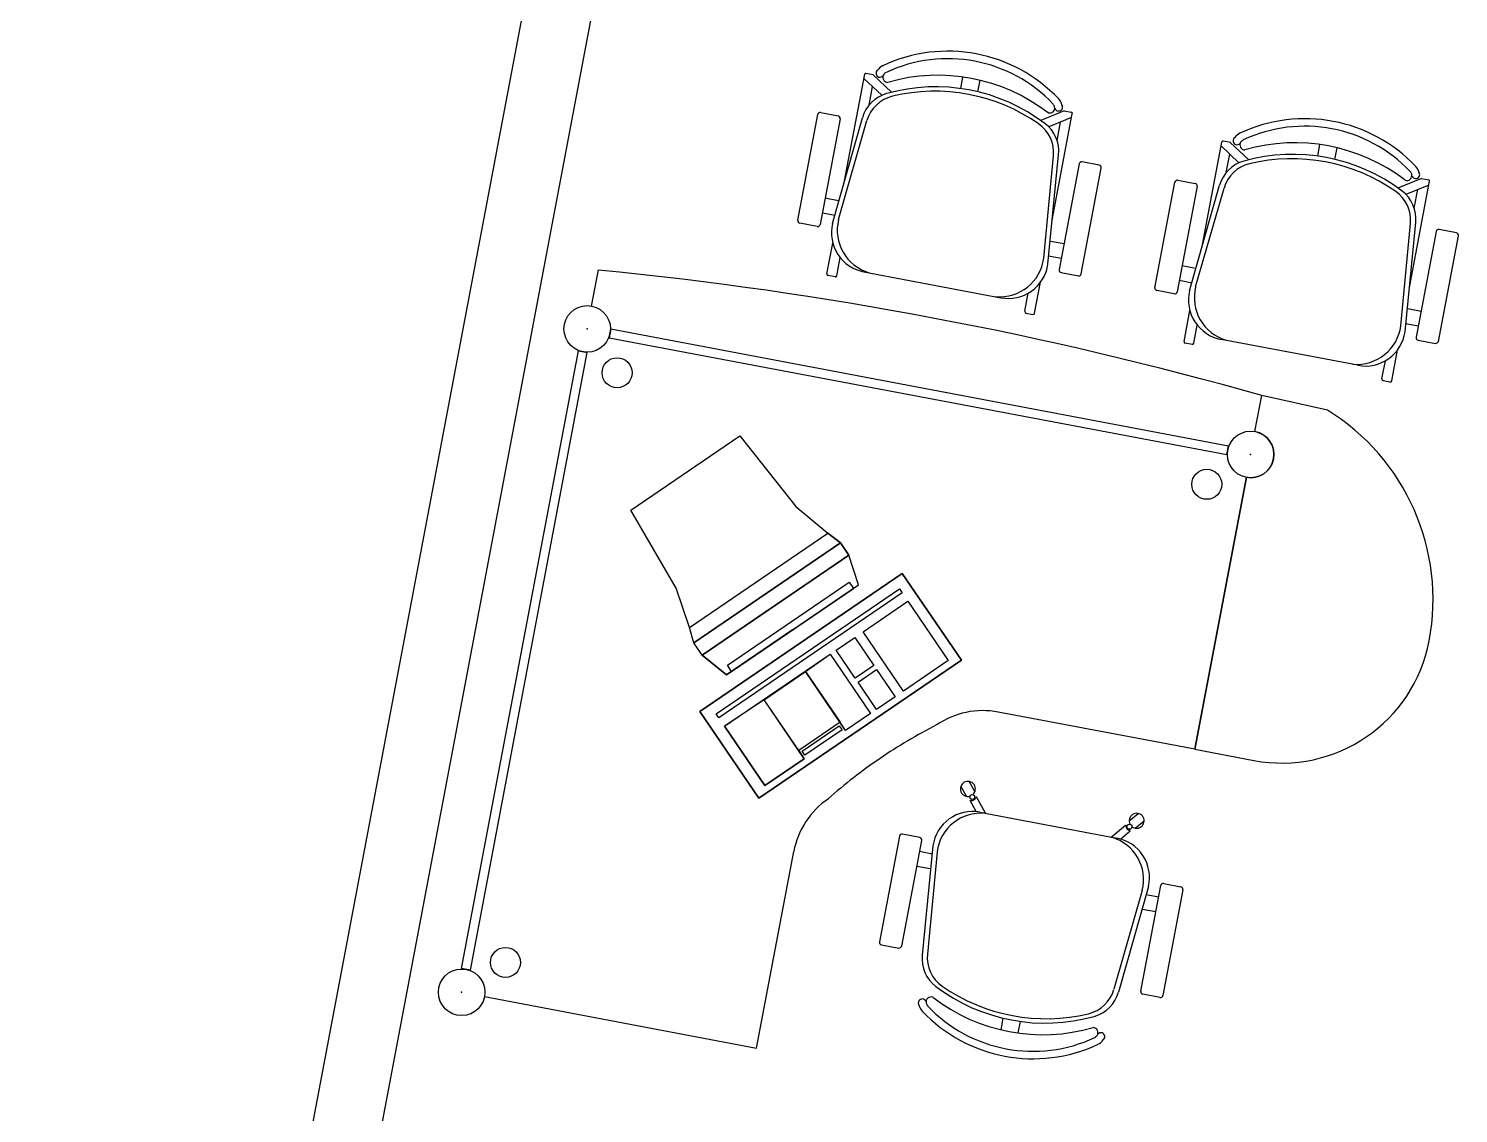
# Model space of a CAD drawing. Header units: inches. Extents: x -18604 to 2753, y -9056 to 3482.
# Drawn here: x 547.1 to 861.6, y -4729.1 to -4490.4 of the extents above; entities that cross this region are included whole.
import ezdxf

# ---------------------------------------------------------------- set-up
doc = ezdxf.new("R2010")
doc.units = ezdxf.units.IN
doc.layers.add('MOVEIS', color=2, linetype='Continuous')
doc.layers.add('Parede', color=6, linetype='Continuous')

msp = doc.modelspace()

# ---------------------------------------------------------------- linework, layer by layer
at = {"layer": 'MOVEIS'}
for p, q in [((726.6, -4523.89, -1817.95), (731.03, -4500.47, -1817.95)), ((730.86, -4501.38, -1817.95), (734.79, -4505.11, -1817.95)), ((732.91, -4500.61, -1817.95), (731.29, -4500.3, -1817.95)), ((732.9, -4500.6, -1817.95), (736.94, -4504.44, -1817.95)), ((752.13, -4503.63, -1817.95), (752.61, -4501.09, -1817.95)), ((755.91, -4504.35, -1817.95), (756.39, -4501.8, -1817.95)), ((731.98, -4507.26, -1817.95), (732.76, -4503.18, -1817.95)), ((721.37, -4508.91, -1817.95), (725.16, -4509.62, -1817.95)), ((774.92, -4508.55, -1817.95), (769.75, -4510.65, -1817.95)), ((774.91, -4508.55, -1817.95), (776.42, -4508.84, -1817.95)), ((716.33, -4532.58, -1817.95), (720.73, -4509.34, -1817.95)), ((725.59, -4510.26, -1817.95), (721.2, -4533.5, -1817.95)), ((723.94, -4533.28, -1817.95), (730.53, -4510.04, -1817.95)), ((725.27, -4532.41, -1817.95), (731.51, -4510.68, -1817.95)), ((776.53, -4510.02, -1817.95), (771.51, -4512.06, -1817.95)), ((772.27, -4532.54, -1817.95), (776.68, -4509.22, -1817.95)), ((773.34, -4515.08, -1817.95), (774.11, -4511, -1817.95)), ((805.13, -4538.75, -1817.95), (809.54, -4515.44, -1817.95)), ((811.44, -4515.46, -1817.95), (809.92, -4515.18, -1817.95)), ((811.43, -4515.46, -1817.95), (815.47, -4519.3, -1817.95)), ((770.4, -4540.95, -1817.95), (772.53, -4518.44, -1817.95)), ((771.32, -4542.24, -1817.95), (773.67, -4518.21, -1817.95)), ((809.39, -4516.23, -1817.95), (813.32, -4519.97, -1817.95)), ((810.51, -4522.11, -1817.95), (811.29, -4518.04, -1817.95)), ((830.66, -4518.49, -1817.95), (831.14, -4515.95, -1817.95)), ((834.44, -4519.2, -1817.95), (834.92, -4516.66, -1817.95)), ((778.18, -4520.21, -1817.95), (773.79, -4543.45, -1817.95)), ((778.65, -4544.37, -1817.95), (783.05, -4521.13, -1817.95)), ((782.61, -4520.49, -1817.95), (778.83, -4519.78, -1817.95)), ((794.86, -4547.44, -1817.95), (799.26, -4524.2, -1817.95)), ((799.9, -4523.76, -1817.95), (803.69, -4524.48, -1817.95)), ((802.47, -4548.14, -1817.95), (809.06, -4524.9, -1817.95)), ((853.45, -4523.41, -1817.95), (848.28, -4525.51, -1817.95)), ((855.06, -4524.88, -1817.95), (850.04, -4526.92, -1817.95)), ((850.8, -4547.39, -1817.95), (855.23, -4523.97, -1817.95)), ((853.44, -4523.41, -1817.95), (855.06, -4523.72, -1817.95)), ((725.26, -4528.33, -1817.95), (722.28, -4527.77, -1817.95)), ((804.12, -4525.12, -1817.95), (799.73, -4548.36, -1817.95)), ((803.8, -4547.27, -1817.95), (810.04, -4525.54, -1817.95)), ((851.87, -4529.94, -1817.95), (852.64, -4525.86, -1817.95)), ((724.5, -4531.55, -1817.95), (721.67, -4531.01, -1817.95)), ((720.56, -4533.94, -1817.95), (716.77, -4533.22, -1817.95)), ((848.93, -4555.81, -1817.95), (851.06, -4533.3, -1817.95)), ((849.85, -4557.1, -1817.95), (852.2, -4533.06, -1817.95)), ((771.9, -4537.16, -1817.95), (774.87, -4537.72, -1817.95)), ((856.71, -4535.07, -1817.95), (852.32, -4558.31, -1817.95)), ((857.18, -4559.23, -1817.95), (861.58, -4535.99, -1817.95)), ((861.14, -4535.35, -1817.95), (857.36, -4534.63, -1817.95)), ((722.72, -4544.39, -1817.95), (724.01, -4537.6, -1817.95)), ((771.43, -4540.43, -1817.95), (774.26, -4540.96, -1817.95)), ((670.94, -4551.48, -1817.95), (672.44, -4543.53, -1817.95)), ((724.88, -4544.8, -1817.95), (725.64, -4540.81, -1817.95)), ((803.79, -4543.19, -1817.95), (800.81, -4542.63, -1817.95)), ((724.5, -4545.06, -1817.95), (722.98, -4544.78, -1817.95)), ((730.86, -4543.95, -1817.95), (760.97, -4549.64, -1817.95)), ((768.39, -4553.03, -1817.95), (769.68, -4546.24, -1817.95)), ((774.23, -4544.09, -1817.95), (778.01, -4544.81, -1817.95)), ((803.03, -4546.41, -1817.95), (800.2, -4545.87, -1817.95)), ((766.23, -4552.62, -1817.95), (766.99, -4548.63, -1817.95)), ((799.09, -4548.8, -1817.95), (795.3, -4548.08, -1817.95)), ((766.49, -4553.01, -1817.95), (768.01, -4553.3, -1817.95)), ((801.25, -4559.25, -1817.95), (802.54, -4552.45, -1817.95)), ((850.43, -4552.02, -1817.95), (853.4, -4552.58, -1817.95)), ((803.41, -4559.66, -1817.95), (804.17, -4555.67, -1817.95)), ((849.96, -4555.29, -1817.95), (852.79, -4555.82, -1817.95)), ((674.83, -4558.43, -1817.95), (675.2, -4556.48, -1817.95)), ((675.2, -4556.48, -1817.95), (674.83, -4558.43, -1817.95)), ((674.83, -4558.43, -1817.95), (810.69, -4584.13, -1817.95)), ((674.83, -4558.43, -1817.95), (810.69, -4584.13, -1817.95)), ((675.2, -4556.48, -1817.95), (811.06, -4582.19, -1817.95)), ((675.2, -4556.48, -1817.95), (811.06, -4582.19, -1817.95)), ((839.5, -4564.5, -1817.95), (809.39, -4558.81, -1817.95)), ((852.76, -4558.95, -1817.95), (856.54, -4559.67, -1817.95)), ((642.36, -4697.2, -1817.95), (668.07, -4561.34, -1817.95)), ((642.36, -4697.2, -1817.95), (668.07, -4561.34, -1817.95)), ((644.31, -4697.57, -1817.95), (670.01, -4561.71, -1817.95)), ((644.31, -4697.57, -1817.95), (670.01, -4561.71, -1817.95)), ((668.07, -4561.34, -1817.95), (670.01, -4561.71, -1817.95)), ((670.01, -4561.71, -1817.95), (668.07, -4561.34, -1817.95)), ((803.03, -4559.92, -1817.95), (801.51, -4559.64, -1817.95)), ((846.92, -4567.89, -1817.95), (848.21, -4561.1, -1817.95)), ((844.76, -4567.48, -1817.95), (845.52, -4563.49, -1817.95)), ((845.02, -4567.87, -1817.95), (846.54, -4568.15, -1817.95)), ((816.85, -4579.08, -1817.95), (818.35, -4571.14, -1817.95)), ((816.85, -4579.08, -1817.95), (818.35, -4571.14, -1817.95)), ((832.78, -4574.34, -1817.95), (818.35, -4571.14, -1817.95)), ((679.58, -4596.35, -1819.05), (703.58, -4579.99, -1819.05)), ((703.58, -4579.99, -1819.05), (715.91, -4595.55, -1819.05)), ((810.69, -4584.13, -1817.95), (811.06, -4582.19, -1817.95)), ((811.06, -4582.19, -1817.95), (810.69, -4584.13, -1817.95)), ((814.95, -4589.13, -1817.95), (803.63, -4648.96, -1817.95)), ((803.63, -4648.96, -1817.95), (814.95, -4589.13, -1817.95)), ((689.56, -4613.52, -1819.05), (679.58, -4596.35, -1819.05)), ((715.91, -4595.55, -1819.05), (722.92, -4601.42, -1816.85)), ((722.92, -4601.42, -1816.85), (725.68, -4603.53, -1816.85)), ((725.68, -4603.53, -1816.85), (722.92, -4601.42, -1816.85)), ((693.42, -4625.53, -1816.85), (725.68, -4603.53, -1816.85)), ((693.42, -4625.53, -1815.75), (725.68, -4603.53, -1815.75)), ((727.54, -4606.26, -1815.75), (695.28, -4628.25, -1815.75)), ((695.28, -4628.25, -1815.75), (727.54, -4606.26, -1815.75)), ((725.68, -4603.53, -1816.85), (727.54, -4606.26, -1815.75)), ((727.54, -4606.26, -1815.75), (725.68, -4603.53, -1815.75)), ((729.67, -4612.79, -1815.75), (727.54, -4606.26, -1815.75)), ((739.27, -4610.27, -1815.75), (694.74, -4640.64, -1815.75)), ((700.81, -4630.48, -1815.75), (727.59, -4612.21, -1815.75)), ((715.13, -4622.71, -1815.75), (729.67, -4612.79, -1815.75)), ((727.59, -4612.21, -1815.75), (728.52, -4613.58, -1815.75)), ((752.28, -4629.36, -1815.75), (739.27, -4610.27, -1815.75)), ((692.47, -4622.18, -1816.85), (689.56, -4613.52, -1819.05)), ((698.32, -4641.14, -1815.75), (738.65, -4613.65, -1815.75)), ((739.27, -4614.55, -1815.75), (698.94, -4642.05, -1815.75)), ((701.74, -4631.84, -1815.75), (728.52, -4613.58, -1815.75)), ((712.16, -4624.73, -1810.25), (727.38, -4614.35, -1810.25)), ((738.65, -4613.65, -1815.75), (739.27, -4614.55, -1815.75)), ((710.5, -4617.87, -1815.75), (695.28, -4628.25, -1815.75)), ((730.66, -4623.11, -1815.75), (740.52, -4616.39, -1815.75)), ((740.52, -4616.39, -1815.75), (749.41, -4629.44, -1815.75)), ((693.42, -4625.53, -1816.85), (692.47, -4622.18, -1816.85)), ((693.42, -4625.53, -1816.85), (692.47, -4622.18, -1816.85)), ((715.13, -4622.71, -1815.75), (700.59, -4632.62, -1815.75)), ((724.75, -4627.14, -1815.75), (728.84, -4624.35, -1815.75)), ((728.84, -4624.35, -1815.75), (733.03, -4630.5, -1815.75)), ((739.55, -4636.16, -1815.75), (730.66, -4623.11, -1815.75)), ((695.28, -4628.25, -1815.75), (693.42, -4625.53, -1816.85)), ((695.28, -4628.25, -1815.75), (693.42, -4625.53, -1815.75)), ((700.59, -4632.62, -1815.75), (695.28, -4628.25, -1815.75)), ((700.19, -4643.89, -1815.75), (723.39, -4628.07, -1815.75)), ((723.39, -4628.07, -1815.75), (732.28, -4641.12, -1815.75)), ((728.94, -4633.29, -1815.75), (724.75, -4627.14, -1815.75)), ((701.74, -4631.84, -1815.75), (700.81, -4630.48, -1815.75)), ((707.75, -4659.72, -1817.95), (752.28, -4629.36, -1817.95)), ((707.75, -4659.72, -1815.75), (752.28, -4629.36, -1815.75)), ((733.03, -4630.5, -1815.75), (728.94, -4633.29, -1815.75)), ((729.56, -4634.2, -1815.75), (733.65, -4631.41, -1815.75)), ((733.65, -4631.41, -1815.75), (737.73, -4637.4, -1815.75)), ((749.41, -4629.44, -1815.75), (739.55, -4636.16, -1815.75)), ((752.28, -4629.36, -1815.75), (752.28, -4629.36, -1817.95)), ((701.74, -4631.84, -1815.75), (701.74, -4631.84, -1815.75)), ((701.74, -4631.84, -1815.75), (701.74, -4631.84, -1815.75)), ((733.65, -4640.19, -1815.75), (729.56, -4634.2, -1815.75)), ((737.73, -4637.4, -1815.75), (733.65, -4640.19, -1815.75)), ((694.74, -4640.64, -1815.75), (707.75, -4659.72, -1815.75)), ((698.94, -4642.05, -1815.75), (698.32, -4641.14, -1815.75)), ((732.28, -4641.12, -1815.75), (726.83, -4644.84, -1815.75)), ((803.63, -4648.96, -1817.95), (760.4, -4640.78, -1817.95)), ((709.08, -4656.93, -1815.75), (700.19, -4643.89, -1815.75)), ((725.59, -4643.02, -1815.75), (716.5, -4649.21, -1815.75)), ((717.27, -4649.36, -1815.75), (725.44, -4643.78, -1815.75)), ((725.44, -4643.78, -1815.75), (726.06, -4644.69, -1815.75)), ((726.83, -4644.84, -1815.75), (725.59, -4643.02, -1815.75)), ((726.06, -4644.69, -1815.75), (717.88, -4650.27, -1815.75)), ((716.5, -4649.21, -1815.75), (717.74, -4651.03, -1815.75)), ((717.88, -4650.27, -1815.75), (717.27, -4649.36, -1815.75)), ((803.63, -4648.96, -1817.95), (816.6, -4651.41, -1817.95)), ((717.74, -4651.03, -1815.75), (709.08, -4656.93, -1815.75)), ((755.24, -4658.28, -1817.95), (753.99, -4656.04, -1817.95)), ((707.75, -4659.72, -1815.75), (707.75, -4659.72, -1817.95)), ((753.43, -4659.29, -1817.95), (752.18, -4657.05, -1817.95)), ((755.45, -4659.56, -1817.95), (755.63, -4659.45, -1817.95)), ((757.62, -4663.04, -1817.95), (755.63, -4659.45, -1817.95)), ((754.19, -4660.26, -1817.95), (754.37, -4660.16, -1817.95)), ((755.51, -4662.64, -1817.95), (754.19, -4660.26, -1817.95)), ((756.36, -4662.8, -1817.95), (786.47, -4668.49, -1817.95)), ((789.17, -4664.7, -1817.95), (791.15, -4663.07, -1817.95)), ((785.21, -4668.26, -1817.95), (788.38, -4665.65, -1817.95)), ((788.51, -4665.81, -1817.95), (788.38, -4665.65, -1817.95)), ((790.48, -4666.31, -1817.95), (792.47, -4664.67, -1817.95)), ((738.68, -4668.07, -1817.95), (734.29, -4691.31, -1817.95)), ((739.15, -4692.23, -1817.95), (743.55, -4668.99, -1817.95)), ((743.11, -4668.35, -1817.95), (739.33, -4667.63, -1817.95)), ((787.32, -4668.66, -1817.95), (789.42, -4666.92, -1817.95)), ((789.42, -4666.92, -1817.95), (789.29, -4666.76, -1817.95)), ((707.23, -4714.68, -1817.95), (715.41, -4671.45, -1817.95)), ((745.9, -4672.01, -1817.95), (743.08, -4671.48, -1817.95)), ((746.01, -4670.2, -1817.95), (743.66, -4694.24, -1817.95)), ((746.94, -4671.49, -1817.95), (744.81, -4694, -1817.95)), ((745.44, -4675.28, -1817.95), (742.46, -4674.72, -1817.95)), ((791.74, -4702.18, -1817.95), (796.14, -4678.94, -1817.95)), ((796.78, -4678.5, -1817.95), (800.56, -4679.22, -1817.95)), ((792.06, -4680.03, -1817.95), (785.83, -4701.76, -1817.95)), ((793.4, -4679.16, -1817.95), (786.81, -4702.4, -1817.95)), ((792.84, -4680.89, -1817.95), (795.67, -4681.43, -1817.95)), ((801, -4679.86, -1817.95), (796.6, -4703.1, -1817.95)), ((792.08, -4684.11, -1817.95), (795.05, -4684.67, -1817.95)), ((734.73, -4691.95, -1817.95), (738.51, -4692.67, -1817.95)), ((642.36, -4697.2, -1817.95), (644.31, -4697.57, -1817.95)), ((644.31, -4697.57, -1817.95), (642.36, -4697.2, -1817.95)), ((647.41, -4703.36, -1817.95), (707.23, -4714.68, -1817.95)), ((795.96, -4703.54, -1817.95), (792.18, -4702.82, -1817.95)), ((761.43, -4708.1, -1817.95), (760.95, -4710.64, -1817.95)), ((765.21, -4708.81, -1817.95), (764.73, -4711.35, -1817.95))]:
    msp.add_line(p, q, dxfattribs=at)
at = {"layer": 'MOVEIS', "extrusion": (0.563328, -0.826234, 0)}
for p, q in [((725.68, -4603.53, -1815.75), (725.68, -4603.53, -1816.85)), ((693.42, -4625.53, -1815.75), (693.42, -4625.53, -1816.85))]:
    msp.add_line(p, q, dxfattribs=at)
at = {"layer": 'MOVEIS'}
for centre, radius in [((669.99, -4556.5, -1817.95), 5.12), ((669.99, -4556.5, -1817.95), 5.12), ((669.99, -4556.5, -1817.95), 5.12), ((669.99, -4556.5, -1817.95), 5.12), ((676.56, -4566.14, -1817.95), 3.3), ((815.9, -4584.11, -1817.95), 5.12), ((815.9, -4584.11, -1817.95), 5.12), ((806.26, -4590.68, -1817.95), 3.3), ((754.69, -4659.46, -1817.95), 0.55), ((789.25, -4666, -1817.95), 0.55), ((652.02, -4695.84, -1817.95), 3.3), ((642.38, -4702.41, -1817.95), 5.12), ((642.38, -4702.41, -1817.95), 5.12)]:
    msp.add_circle(centre, radius, dxfattribs=at)
for centre, radius, start, end in [((749.29, -4528.99, -1817.95), 33.58, 43.41, 115.1625), ((734.36, -4500.26, -1817.95), 0.86, 123.9607, 319.4754), ((736.33, -4501.32, -1817.95), 3.03, 115.8291, 144.1408), ((749.29, -4528.99, -1817.95), 31.93, 43.4304, 115.1421), ((749.29, -4528.99, -1817.95), 31.93, 43.4304, 115.1421), ((731.25, -4500.51, -1817.95), 0.22, 79.2862, 169.2862), ((736.11, -4501.16, -1817.95), 1.1, 144.1408, 268.9568), ((736.11, -4501.16, -1817.95), 1.1, 144.1408, 268.9568), ((736.33, -4501.32, -1817.95), 1.37, 116.1561, 144.1408), ((736.33, -4501.32, -1817.95), 1.37, 116.1561, 144.1408), ((747.1, -4540.55, -1817.95), 39.84, 52.5237, 106.0488), ((747.1, -4540.55, -1817.95), 39.84, 52.5237, 106.0488), ((737.93, -4512.14, -1817.95), 7.7, 105.6815, 164.165), ((738.91, -4512.81, -1817.95), 7.7, 103.5502, 163.9864), ((746.62, -4543.09, -1817.95), 39.84, 52.891, 105.6815), ((746.44, -4544.05, -1817.95), 39.84, 55.0223, 103.5502), ((771.46, -4507.97, -1817.95), 3.03, 14.4317, 42.7434), ((721.27, -4509.45, -1817.95), 0.55, 79.2862, 169.2862), ((771.72, -4507.9, -1817.95), 1.1, 249.6157, 14.4317), ((771.72, -4507.9, -1817.95), 1.1, 249.6157, 14.4317), ((771.46, -4507.97, -1817.95), 1.37, 14.4317, 42.4164), ((771.46, -4507.97, -1817.95), 1.37, 14.4317, 42.4164), ((773.68, -4507.7, -1817.95), 0.86, 199.0971, 34.6118), ((776.36, -4509.16, -1817.95), 0.33, 349.2862, 79.2862), ((725.05, -4510.16, -1817.95), 0.55, 349.2862, 79.2862), ((764.86, -4517.72, -1817.95), 7.7, 354.5861, 55.0223), ((766.01, -4517.46, -1817.95), 7.7, 354.4075, 52.891), ((827.82, -4543.84, -1817.95), 33.58, 43.41, 115.1625), ((827.82, -4543.84, -1817.95), 31.93, 43.4304, 115.1421), ((827.82, -4543.84, -1817.95), 31.93, 43.4304, 115.1421), ((809.86, -4515.5, -1817.95), 0.33, 79.2862, 169.2862), ((812.89, -4515.12, -1817.95), 0.86, 123.9607, 319.4754), ((814.86, -4516.18, -1817.95), 3.03, 115.8291, 144.1408), ((814.64, -4516.02, -1817.95), 1.1, 144.1408, 268.9568), ((814.64, -4516.02, -1817.95), 1.1, 144.1408, 268.9568), ((814.86, -4516.18, -1817.95), 1.37, 116.1561, 144.1408), ((814.86, -4516.18, -1817.95), 1.37, 116.1561, 144.1408), ((825.15, -4557.94, -1817.95), 39.84, 52.891, 105.6815), ((825.63, -4555.4, -1817.95), 39.84, 52.5237, 106.0488), ((825.63, -4555.4, -1817.95), 39.84, 52.5237, 106.0488), ((778.73, -4520.32, -1817.95), 0.55, 79.2862, 169.2862), ((782.51, -4521.03, -1817.95), 0.55, 349.2862, 79.2862), ((816.46, -4527, -1817.95), 7.7, 105.6815, 164.165), ((817.44, -4527.66, -1817.95), 7.7, 103.5502, 163.9864), ((824.97, -4558.91, -1817.95), 39.84, 55.0223, 103.5502), ((849.99, -4522.82, -1817.95), 3.03, 14.4317, 42.7434), ((799.8, -4524.3, -1817.95), 0.55, 79.2862, 169.2862), ((803.58, -4525.02, -1817.95), 0.55, 349.2862, 79.2862), ((850.25, -4522.76, -1817.95), 1.1, 249.6157, 14.4317), ((850.25, -4522.76, -1817.95), 1.1, 249.6157, 14.4317), ((849.99, -4522.82, -1817.95), 1.37, 14.4317, 42.4164), ((849.99, -4522.82, -1817.95), 1.37, 14.4317, 42.4164), ((852.21, -4522.56, -1817.95), 0.86, 199.0971, 34.6118), ((855.02, -4523.93, -1817.95), 0.22, 349.2862, 79.2862), ((843.39, -4532.57, -1817.95), 7.7, 354.5861, 55.0223), ((844.54, -4532.31, -1817.95), 7.7, 354.4075, 52.891), ((716.87, -4532.68, -1817.95), 0.55, 169.2862, 259.2862), ((720.66, -4533.4, -1817.95), 0.55, 259.2862, 349.2862), ((732.5, -4535.3, -1817.95), 8.8, 166.717, 259.2862), ((734.74, -4534.77, -1817.95), 9.76, 166.034, 253.6938), ((857.26, -4535.17, -1817.95), 0.55, 79.2862, 169.2862), ((861.04, -4535.89, -1817.95), 0.55, 349.2862, 79.2862), ((590.42, -5376.47, -1817.95), 836.96, 74.19664, 84.37586), ((760.72, -4539.68, -1817.95), 9.76, 264.8787, 352.5385), ((762.61, -4541, -1817.95), 8.8, 259.2862, 351.8555), ((774.33, -4543.55, -1817.95), 0.55, 169.2862, 259.2862), ((723.04, -4544.45, -1817.95), 0.33, 169.2862, 259.2862), ((724.56, -4544.74, -1817.95), 0.33, 259.2862, 349.2862), ((778.11, -4544.27, -1817.95), 0.55, 259.2862, 349.2862), ((795.4, -4547.54, -1817.95), 0.55, 169.2862, 259.2862), ((799.19, -4548.26, -1817.95), 0.55, 259.2862, 349.2862), ((811.03, -4550.16, -1817.95), 8.8, 166.717, 259.2862), ((813.27, -4549.62, -1817.95), 9.76, 166.034, 253.6938), ((766.56, -4552.69, -1817.95), 0.33, 169.2862, 259.2862), ((768.07, -4552.97, -1817.95), 0.33, 259.2862, 349.2862), ((839.25, -4554.54, -1817.95), 9.76, 264.8787, 352.5385), ((801.57, -4559.31, -1817.95), 0.33, 169.2862, 259.2862), ((841.14, -4555.86, -1817.95), 8.8, 259.2862, 351.8555), ((852.86, -4558.41, -1817.95), 0.55, 169.2862, 259.2862), ((856.64, -4559.13, -1817.95), 0.55, 259.2862, 349.2862), ((803.09, -4559.6, -1817.95), 0.33, 259.2862, 349.2862), ((845.09, -4567.54, -1817.95), 0.33, 169.2862, 259.2862), ((846.6, -4567.83, -1817.95), 0.33, 259.2862, 349.2862), ((807.02, -4616.01, -1817.95), 48.99, 349.2862, 58.281), ((815.9, -4584.11, -1817.95), 5.12, 259.2862, 79.2862), ((822.74, -4618.99, -1817.95), 33, 259.2862, 349.2862), ((757.02, -4658.61, -1817.95), 18.15, 79.2862, 124.2862), ((798.58, -4745.11, -1817.95), 113.94, 117.0307, 124.2862), ((798.58, -4745.11, -1817.95), 113.94, 124.2862, 131.5418), ((753.71, -4657.67, -1817.95), 1.65, 310.7499, 286.5701), ((733.25, -4674.82, -1817.95), 18.15, 124.2862, 169.2862), ((754.64, -4659.38, -1817.95), 0.825, 250.9268, 347.3062), ((754.73, -4671.44, -1817.95), 8.8, 79.2862, 171.8555), ((756.62, -4672.76, -1817.95), 9.76, 84.8787, 172.5385), ((790.82, -4664.69, -1817.95), 1.65, 232.0024, 207.8226), ((789.32, -4665.94, -1817.95), 0.825, 171.2663, 267.6457), ((739.22, -4668.17, -1817.95), 0.55, 79.2862, 169.2862), ((743.01, -4668.89, -1817.95), 0.55, 349.2862, 79.2862), ((782.6, -4677.68, -1817.95), 9.76, 346.034, 73.6938), ((784.84, -4677.14, -1817.95), 8.8, 346.717, 79.2862), ((796.68, -4679.04, -1817.95), 0.55, 79.2862, 169.2862), ((800.46, -4679.76, -1817.95), 0.55, 349.2862, 79.2862), ((734.83, -4691.41, -1817.95), 0.55, 169.2862, 259.2862), ((738.61, -4692.13, -1817.95), 0.55, 259.2862, 349.2862), ((751.32, -4694.99, -1817.95), 7.7, 174.4075, 232.891), ((752.47, -4694.73, -1817.95), 7.7, 174.5861, 235.0223), ((743.66, -4704.74, -1817.95), 0.86, 19.0971, 214.6118), ((745.61, -4704.54, -1817.95), 1.1, 69.6157, 194.4317), ((745.61, -4704.54, -1817.95), 1.1, 69.6157, 194.4317), ((770.23, -4671.9, -1817.95), 39.84, 232.5237, 286.0488), ((770.23, -4671.9, -1817.95), 39.84, 232.5237, 286.0488), ((770.71, -4669.36, -1817.95), 39.84, 232.891, 285.6815), ((770.9, -4668.39, -1817.95), 39.84, 235.0223, 283.5502), ((778.43, -4699.64, -1817.95), 7.7, 283.5502, 343.9864), ((779.4, -4700.3, -1817.95), 7.7, 285.6815, 344.165), ((792.28, -4702.28, -1817.95), 0.55, 169.2862, 259.2862), ((796.06, -4703, -1817.95), 0.55, 259.2862, 349.2862), ((745.88, -4704.48, -1817.95), 3.03, 194.4317, 222.7434), ((768.05, -4683.46, -1817.95), 33.58, 223.41, 295.1625), ((745.88, -4704.48, -1817.95), 1.38, 194.4317, 222.4164), ((745.88, -4704.48, -1817.95), 1.37, 194.4317, 222.4164), ((768.05, -4683.46, -1817.95), 31.93, 223.4304, 295.1421), ((768.05, -4683.46, -1817.95), 31.93, 223.4304, 295.1421), ((781.23, -4711.28, -1817.95), 1.1, 324.1408, 88.9568), ((781.23, -4711.28, -1817.95), 1.1, 324.1408, 88.9568), ((781, -4711.12, -1817.95), 1.37, 296.1561, 324.1408), ((781, -4711.12, -1817.95), 1.37, 296.1561, 324.1408), ((782.98, -4712.18, -1817.95), 0.86, 303.9607, 139.4754), ((781, -4711.12, -1817.95), 3.03, 295.8291, 324.1408)]:
    msp.add_arc(centre, radius, start, end, dxfattribs=at)
for p in [(669.99, -4556.5, -1817.95), (669.99, -4556.5, -1817.95), (669.99, -4556.5, -1817.95), (669.99, -4556.5, -1817.95), (669.99, -4556.5, -1817.95), (815.9, -4584.11, -1817.95), (815.9, -4584.11, -1817.95), (815.9, -4584.11, -1817.95), (815.9, -4584.11, -1817.95), (642.38, -4702.41, -1817.95), (642.38, -4702.41, -1817.95)]:
    msp.add_point(p, dxfattribs=at)
for points in [[(692.47, -4622.18, -1816.85), (722.92, -4601.42, -1816.85), (725.68, -4603.53, -1816.85), (693.42, -4625.53, -1816.85)], [(693.42, -4625.53, -1815.75), (725.68, -4603.53, -1815.75), (727.54, -4606.26, -1815.75), (695.28, -4628.25, -1815.75)], [(695.28, -4628.25, -1815.75), (700.59, -4632.62, -1815.75), (729.67, -4612.79, -1815.75), (727.54, -4606.26, -1815.75)], [(694.74, -4640.64, -1815.75), (739.27, -4610.27, -1815.75), (752.28, -4629.36, -1815.75), (707.75, -4659.72, -1815.75)], [(698.32, -4641.14, -1815.75), (738.65, -4613.65, -1815.75), (739.27, -4614.55, -1815.75), (698.94, -4642.05, -1815.75)], [(730.66, -4623.11, -1815.75), (740.52, -4616.39, -1815.75), (749.41, -4629.44, -1815.75), (739.55, -4636.16, -1815.75)], [(724.75, -4627.14, -1815.75), (728.84, -4624.35, -1815.75), (733.03, -4630.5, -1815.75), (728.94, -4633.29, -1815.75)], [(723.39, -4628.07, -1815.75), (732.28, -4641.12, -1815.75), (726.83, -4644.84, -1815.75), (717.99, -4631.87, -1815.75)], [(752.28, -4629.36, -1815.75), (752.28, -4629.36, -1817.95), (707.75, -4659.72, -1817.95), (707.75, -4659.72, -1815.75)], [(729.56, -4634.2, -1815.75), (733.65, -4631.41, -1815.75), (737.73, -4637.4, -1815.75), (733.65, -4640.19, -1815.75)], [(708.9, -4638.07, -1815.75), (717.99, -4631.87, -1815.75), (725.59, -4643.02, -1815.75), (716.5, -4649.21, -1815.75)], [(700.19, -4643.89, -1815.75), (709.08, -4656.93, -1815.75), (717.74, -4651.03, -1815.75), (708.9, -4638.07, -1815.75)], [(717.27, -4649.36, -1815.75), (725.44, -4643.78, -1815.75), (726.06, -4644.69, -1815.75), (717.88, -4650.27, -1815.75)]]:
    msp.add_3dface(points, dxfattribs=at)
at = {"layer": 'Parede'}
for p, q in [((547.14, -5061.5, -1754.51), (677.27, -4373.7, -1754.51)), ((547.14, -5061.5, -1754.51), (677.27, -4373.7, -1754.51)), ((561.88, -5064.28, -1754.51), (689.22, -4391.23, -1754.51))]:
    msp.add_line(p, q, dxfattribs=at)

doc.saveas('drawing.dxf')
